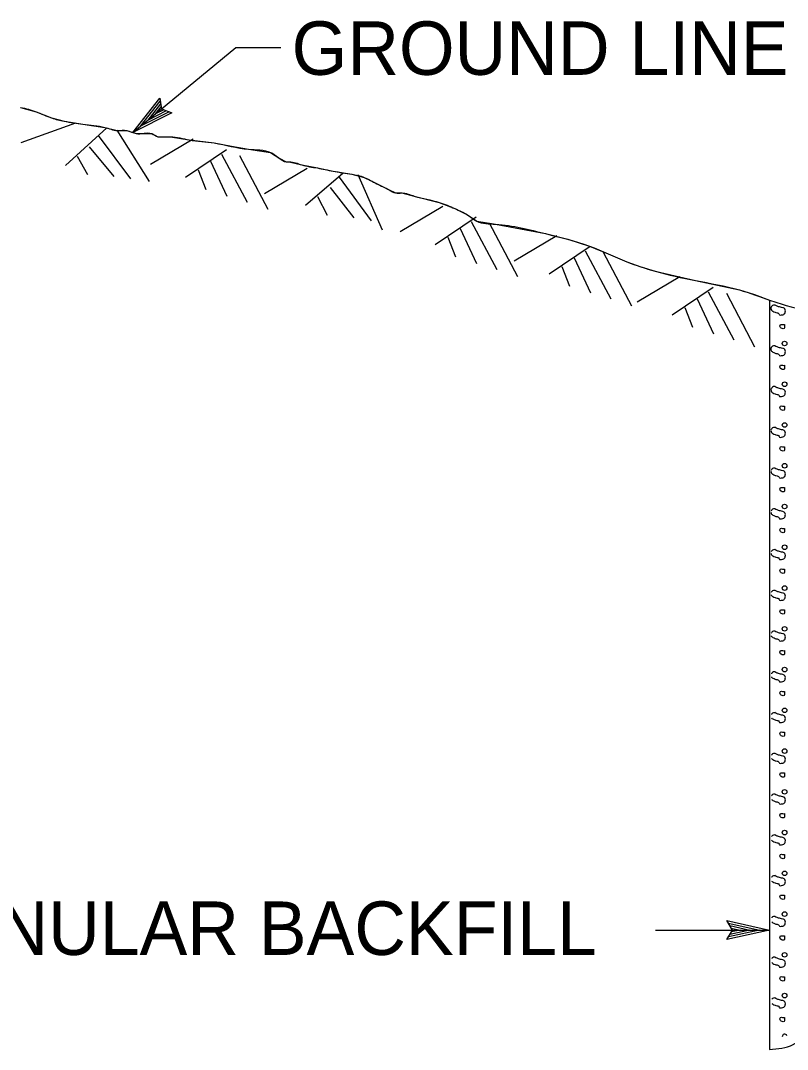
# Model space of a CAD drawing. Extents: x -894 to 866, y -476 to 714.
# Drawn here: x -645.7 to -538.2, y 144.3 to 288.6 of the extents above; entities that cross this region are included whole.
import ezdxf

# ---------------------------------------------------------------- set-up
doc = ezdxf.new("R2010")
doc.units = 0
for name, color, linetype in [('56 Stage 3 Anno', 7, 'Continuous'), ('57 Undefined', 7, 'Continuous'), ('59 Sndwall Anno', 7, 'Continuous'), ('60 Nongeo Data', 7, 'Continuous')]:
    doc.layers.add(name, color=color, linetype=linetype)

msp = doc.modelspace()

# ---------------------------------------------------------------- linework, layer by layer
at = {"layer": '56 Stage 3 Anno'}
for p, q in [((-629.9796, 272.885), (-615.5607, 284.8232)), ((-615.5607, 284.8232), (-609.2477, 284.8232)), ((-629.9796, 272.885), (-626.2064, 277.73580000000004)), ((-628.9103, 273.7748), (-626.1579, 277.30940000000004)), ((-626.2064, 277.73580000000004), (-626.2064, 277.73580000000004)), ((-626.2064, 277.73580000000004), (-625.9745, 276.20120000000003)), ((-624.5036, 275.6791), (-629.9796, 272.885)), ((-624.8973000000001, 275.8154), (-628.9162, 273.76460000000003)), ((-627.8501, 274.6453), (-626.0737, 276.9291)), ((-625.3068000000001, 275.9433), (-627.8501, 274.6453)), ((-626.7855000000001, 275.52520000000004), (-626.0253, 276.50280000000004)), ((-625.6635, 276.0976), (-626.7855000000001, 275.52520000000004)), ((-625.9745, 276.20120000000003), (-624.5036, 275.6791)), ((-624.5036, 275.6791), (-624.5036, 275.6791)), ((-629.9796, 272.885), (-629.9796, 272.885)), ((-545.9246, 161.0337), (-546.7246, 162.3735)), ((-546.7246, 162.3735), (-546.7246, 162.3735)), ((-546.7246, 162.3735), (-540.7246, 161.0337)), ((-546.5085, 162.0179), (-542.1046, 161.0345)), ((-546.2746000000001, 161.65810000000002), (-543.4876, 161.03570000000002)), ((-556.7145, 161.0337), (-540.7246, 161.0337)), ((-540.7246, 161.0337), (-546.725, 159.7038)), ((-546.7246, 159.7038), (-545.9246, 161.0337)), ((-542.116, 161.0302), (-546.49, 160.0628)), ((-543.4876, 161.03570000000002), (-546.3128, 160.40970000000002)), ((-546.0983, 161.3116), (-544.8691, 161.0368)), ((-544.8691, 161.0368), (-546.0778, 160.7691)), ((-540.7246, 161.0337), (-540.7246, 161.0337)), ((-546.7246, 159.7038), (-546.7246, 159.7038))]:
    msp.add_line(p, q, dxfattribs=at)
at = {"layer": '59 Sndwall Anno'}
for centre in [(-538.6220264084001, 243.3061329485001), (-538.6220264084001, 237.5893443821), (-538.6220264084001, 231.87255581569988), (-538.6220264084001, 226.15576724930017), (-538.6220264084001, 220.43897868290006), (-538.6220264084001, 214.72219011649995), (-538.6220264084001, 209.00540155009983), (-538.6220264084001, 203.28861298369972), (-538.6220264084001, 197.57182441729998), (-538.6220264084001, 191.85503585089987), (-538.6220264084001, 186.13824728450012), (-538.6220264084001, 180.4214587181), (-538.6220264084001, 174.7046701516999), (-538.6220264084001, 168.9878815852998), (-538.6220264084001, 163.27109301889988), (-538.6220264084001, 157.55430445250013), (-538.6220264084001, 151.83751588610002)]:
    msp.add_circle(centre, 0.32324534729602517, dxfattribs=at)
msp.add_arc((-538.6220264084001, 146.12072731970028), 0.32324534729602517, 18.227908333333335, 187.2325888888889, dxfattribs=at)
for points in [[(-539.9652, 248.6835), (-540.1806, 248.6835), (-540.3959, 248.5398), (-540.5396000000001, 248.32410000000002), (-540.4680000000001, 247.965), (-540.2522, 247.8213), (-539.9652, 247.6776), (-539.6778, 247.6056), (-539.4621000000001, 247.53390000000002), (-539.3184, 247.31820000000002), (-539.0313, 247.31820000000002), (-538.7439, 247.39020000000002), (-538.6002, 247.53390000000002), (-538.5286, 247.7493), (-538.5286, 248.03670000000002), (-538.6719, 248.25240000000002), (-538.8876, 248.32410000000002), (-539.1747, 248.39610000000002), (-539.4621000000001, 248.46820000000002), (-539.6778, 248.5398), (-539.9758, 248.6997)], [(-538.6187, 245.96110000000002), (-538.9061, 245.96110000000002), (-539.1935, 245.96110000000002), (-539.2656000000001, 245.7457), (-539.1935, 245.53), (-538.9782, 245.3863), (-538.6908000000001, 245.3863), (-538.6187, 245.67370000000003), (-538.6187, 245.88940000000002), (-538.6187, 245.96110000000002)], [(-539.9652, 242.9666), (-540.1806, 242.9666), (-540.3959, 242.8229), (-540.5396000000001, 242.60750000000002), (-540.4680000000001, 242.24810000000002), (-540.2522, 242.1044), (-539.9652, 241.9607), (-539.6778, 241.8887), (-539.4621000000001, 241.817), (-539.3184, 241.6013), (-539.0313, 241.6013), (-538.7439, 241.6733), (-538.6002, 241.817), (-538.5286, 242.0327), (-538.5286, 242.32010000000002), (-538.6719, 242.5355), (-538.8876, 242.60750000000002), (-539.1747, 242.6792), (-539.4621000000001, 242.75130000000001), (-539.6778, 242.8229), (-539.9758, 242.98270000000002)], [(-538.6187, 240.24460000000002), (-538.9061, 240.24460000000002), (-539.1935, 240.24460000000002), (-539.2656000000001, 240.02880000000002), (-539.1935, 239.81310000000002), (-538.9782, 239.66940000000002), (-538.6908000000001, 239.66940000000002), (-538.6187, 239.95680000000002), (-538.6187, 240.1725), (-538.6187, 240.24460000000002)], [(-539.9652, 237.2501), (-540.1806, 237.2501), (-540.3959, 237.1064), (-540.5349, 236.8973)], [(-540.5349, 236.8548), (-540.4680000000001, 236.5312), (-540.2522, 236.38750000000002), (-539.9652, 236.24380000000002), (-539.6778, 236.1721), (-539.4621000000001, 236.1001), (-539.3184, 235.8847), (-539.0313, 235.8847), (-538.7439, 235.9564), (-538.6002, 236.1001), (-538.5286, 236.31580000000002), (-538.5286, 236.60320000000002), (-538.6719, 236.81900000000002), (-538.8876, 236.8906), (-539.1747, 236.9627), (-539.4621000000001, 237.0343), (-539.6778, 237.1064), (-539.9758, 237.2662)], [(-538.6187, 234.5276), (-538.9061, 234.5276), (-539.1935, 234.5276), (-539.2656000000001, 234.3119), (-539.1935, 234.09650000000002), (-538.9782, 233.95280000000002), (-538.6908000000001, 233.95280000000002), (-538.6187, 234.24020000000002), (-538.6187, 234.4556), (-538.6187, 234.5276)], [(-539.9652, 231.53320000000002), (-540.1806, 231.53320000000002), (-540.3959, 231.3895), (-540.527, 231.193)], [(-540.5266, 231.1088), (-540.4680000000001, 230.81470000000002), (-540.2522, 230.67100000000002), (-539.9652, 230.52730000000003), (-539.6778, 230.45520000000002), (-539.4621000000001, 230.3836), (-539.3184, 230.1678), (-539.0313, 230.1678), (-538.7439, 230.2399), (-538.6002, 230.3836), (-538.5286, 230.59890000000001), (-538.5286, 230.8863), (-538.6719, 231.1021), (-538.8876, 231.17370000000003), (-539.1747, 231.2458), (-539.4621000000001, 231.31740000000002), (-539.6778, 231.3895), (-539.9758, 231.54930000000002)], [(-538.6187, 228.8107), (-538.9061, 228.8107), (-539.1935, 228.8107), (-539.2656000000001, 228.5954), (-539.1935, 228.3796), (-538.9782, 228.23590000000002), (-538.6908000000001, 228.23590000000002), (-538.6187, 228.5233), (-538.6187, 228.7391), (-538.6187, 228.8107)], [(-539.9652, 225.8162), (-540.1806, 225.8162), (-540.3959, 225.6725), (-540.5183000000001, 225.48870000000002)], [(-540.5183000000001, 225.3505), (-540.4680000000001, 225.0977), (-540.2522, 224.954), (-539.9652, 224.8103), (-539.6778, 224.7383), (-539.4621000000001, 224.66660000000002), (-539.3184, 224.45090000000002), (-539.0313, 224.45090000000002), (-538.7439, 224.52290000000002), (-538.6002, 224.66660000000002), (-538.5286, 224.88240000000002), (-538.5286, 225.1698), (-538.6719, 225.38510000000002), (-538.8876, 225.4572), (-539.1747, 225.52880000000002), (-539.4621000000001, 225.60090000000002), (-539.6778, 225.6725), (-539.9758, 225.8324)], [(-538.6187, 223.0942), (-538.9061, 223.0942), (-539.1935, 223.0942), (-539.2656000000001, 222.8785), (-539.1935, 222.6627), (-538.9782, 222.519), (-538.6908000000001, 222.519), (-538.6187, 222.80640000000002), (-538.6187, 223.0222), (-538.6187, 223.0942)], [(-539.9652, 220.0997), (-540.1806, 220.0997), (-540.3959, 219.95600000000002), (-540.5105, 219.7844)], [(-540.5101000000001, 219.5918), (-540.4680000000001, 219.38080000000002), (-540.2522, 219.2371), (-539.9652, 219.0934), (-539.6778, 219.0218), (-539.4621000000001, 218.9497), (-539.3184, 218.73440000000002), (-539.0313, 218.73440000000002), (-538.7439, 218.806), (-538.6002, 218.9497), (-538.5286, 219.1655), (-538.5286, 219.4529), (-538.6719, 219.6686), (-538.8876, 219.74030000000002), (-539.1747, 219.81230000000002), (-539.4621000000001, 219.88400000000001), (-539.6778, 219.95600000000002), (-539.9758, 220.1159)], [(-538.6187, 217.37730000000002), (-538.9061, 217.37730000000002), (-539.1935, 217.37730000000002), (-539.2656000000001, 217.16150000000002), (-539.1935, 216.9462), (-538.9782, 216.8025), (-538.6908000000001, 216.8025), (-538.6187, 217.0899), (-538.6187, 217.3052), (-538.6187, 217.37730000000002)], [(-539.9652, 214.3828), (-540.1806, 214.3828), (-540.3959, 214.2391), (-540.5022, 214.0797)], [(-540.5018, 213.8281), (-540.4680000000001, 213.6643), (-540.2522, 213.5206), (-539.9652, 213.3769), (-539.6778, 213.3049), (-539.4621000000001, 213.2332), (-539.3184, 213.0175), (-539.0313, 213.0175), (-538.7439, 213.08950000000002), (-538.6002, 213.2332), (-538.5286, 213.4486), (-538.5286, 213.73600000000002), (-538.6719, 213.95170000000002), (-538.8876, 214.0234), (-539.1747, 214.0954), (-539.4621000000001, 214.1671), (-539.6778, 214.2391), (-539.9758, 214.3989)], [(-538.6187, 211.6604), (-538.9061, 211.6604), (-539.1935, 211.6604), (-539.2656000000001, 211.44500000000002), (-539.1935, 211.22930000000002), (-538.9782, 211.0856), (-538.6908000000001, 211.0856), (-538.6187, 211.37300000000002), (-538.6187, 211.58870000000002), (-538.6187, 211.6604)], [(-539.9652, 208.66590000000002), (-540.1806, 208.66590000000002), (-540.3959, 208.5222), (-540.4939, 208.3753)], [(-540.4932, 208.0753), (-540.4680000000001, 207.94740000000002), (-540.2522, 207.80370000000002), (-539.9652, 207.66), (-539.6778, 207.58790000000002), (-539.4621000000001, 207.5163), (-539.3184, 207.3005), (-539.0313, 207.3005), (-538.7439, 207.3726), (-538.6002, 207.5163), (-538.5286, 207.732), (-538.5286, 208.01940000000002), (-538.6719, 208.2348), (-538.8876, 208.3068), (-539.1747, 208.3785), (-539.4621000000001, 208.4505), (-539.6778, 208.5222), (-539.9758, 208.68200000000002)], [(-538.6187, 205.9438), (-538.9061, 205.9438), (-539.1935, 205.9438), (-539.2656000000001, 205.7281), (-539.1935, 205.5123), (-538.9782, 205.36860000000001), (-538.6908000000001, 205.36860000000001), (-538.6187, 205.656), (-538.6187, 205.8718), (-538.6187, 205.9438)], [(-539.9652, 202.949), (-540.1806, 202.949), (-540.3959, 202.8057), (-540.4857000000001, 202.67100000000002)], [(-540.4849, 202.3167), (-540.4680000000001, 202.2305), (-540.2522, 202.0868), (-539.9652, 201.94310000000002), (-539.6778, 201.87140000000002), (-539.4621000000001, 201.79940000000002), (-539.3184, 201.584), (-539.0313, 201.584), (-538.7439, 201.6557), (-538.6002, 201.79940000000002), (-538.5286, 202.01510000000002), (-538.5286, 202.3025), (-538.6719, 202.5183), (-538.8876, 202.5899), (-539.1747, 202.662), (-539.4621000000001, 202.7336), (-539.6778, 202.8057), (-539.9758, 202.96550000000002)], [(-538.6187, 200.2269), (-538.9061, 200.2269), (-539.1935, 200.2269), (-539.2656000000001, 200.0112), (-539.1935, 199.7958), (-538.9782, 199.65210000000002), (-538.6908000000001, 199.65210000000002), (-538.6187, 199.9395), (-538.6187, 200.1549), (-538.6187, 200.2269)], [(-539.9652, 197.2324), (-540.1806, 197.2324), (-540.3959, 197.08870000000002), (-540.4774, 196.9667)], [(-540.4766000000001, 196.54070000000002), (-540.4680000000001, 196.5139), (-540.2522, 196.3702), (-539.9652, 196.22650000000002), (-539.6778, 196.1545), (-539.4621000000001, 196.08280000000002), (-539.3184, 195.86710000000002), (-539.0313, 195.86710000000002), (-538.7439, 195.9391), (-538.6002, 196.08280000000002), (-538.5286, 196.2982), (-538.5286, 196.5856), (-538.6719, 196.8013), (-538.8876, 196.87300000000002), (-539.1747, 196.94500000000002), (-539.4621000000001, 197.01670000000001), (-539.6778, 197.08870000000002), (-539.9758, 197.2486)], [(-538.6187, 194.51000000000002), (-538.9061, 194.51000000000002), (-539.1935, 194.51000000000002), (-539.2656000000001, 194.2947), (-539.1935, 194.0789), (-538.9782, 193.9352), (-538.6908000000001, 193.9352), (-538.6187, 194.2226), (-538.6187, 194.4384), (-538.6187, 194.51000000000002)], [(-539.9652, 191.5155), (-540.1806, 191.5155), (-540.3959, 191.3718), (-540.4691, 191.2624)], [(-540.4683, 190.7998), (-540.4680000000001, 190.797), (-540.2522, 190.6533), (-539.9652, 190.5096), (-539.6778, 190.4376), (-539.4621000000001, 190.3659), (-539.3184, 190.1502), (-539.0313, 190.1502), (-538.7439, 190.22220000000002), (-538.6002, 190.3659), (-538.5286, 190.5817), (-538.5286, 190.8691), (-538.6719, 191.08440000000002), (-538.8876, 191.15650000000002), (-539.1747, 191.2281), (-539.4621000000001, 191.30020000000002), (-539.6778, 191.3718), (-539.9758, 191.5317)], [(-538.6187, 188.79350000000002), (-538.9061, 188.79350000000002), (-539.1935, 188.79350000000002), (-539.2656000000001, 188.57770000000002), (-539.1935, 188.36200000000002), (-538.9782, 188.2183), (-538.6908000000001, 188.2183), (-538.6187, 188.50570000000002), (-538.6187, 188.72140000000002), (-538.6187, 188.79350000000002)], [(-539.9652, 185.79860000000002), (-540.1806, 185.79860000000002), (-540.3959, 185.6549), (-540.4609, 185.5577)], [(-540.4601, 185.07500000000002), (-540.2522, 184.93640000000002), (-539.9652, 184.7927), (-539.6778, 184.7211), (-539.4621000000001, 184.649), (-539.3184, 184.43370000000002), (-539.0313, 184.43370000000002), (-538.7439, 184.5053), (-538.6002, 184.649), (-538.5286, 184.8648), (-538.5286, 185.15220000000002), (-538.6719, 185.3675), (-538.8876, 185.4396), (-539.1747, 185.5112), (-539.4621000000001, 185.5833), (-539.6778, 185.6549), (-539.9758, 185.8151)], [(-538.6187, 183.0766), (-538.9061, 183.0766), (-539.1935, 183.0766), (-539.2656000000001, 182.8608), (-539.1935, 182.6455), (-538.9782, 182.5018), (-538.6908000000001, 182.5018), (-538.6187, 182.78920000000002), (-538.6187, 183.0045), (-538.6187, 183.0766)], [(-539.9652, 180.0821), (-540.1806, 180.0821), (-540.3959, 179.9384), (-540.4526000000001, 179.85330000000002)], [(-540.4518, 179.3526), (-540.2522, 179.2199), (-539.9652, 179.0762), (-539.6778, 179.00410000000002), (-539.4621000000001, 178.9325), (-539.3184, 178.7167), (-539.0313, 178.7167), (-538.7439, 178.7888), (-538.6002, 178.9325), (-538.5286, 179.14780000000002), (-538.5286, 179.4352), (-538.6719, 179.651), (-538.8876, 179.7226), (-539.1747, 179.7947), (-539.4621000000001, 179.8663), (-539.6778, 179.9384), (-539.9758, 180.09820000000002)], [(-538.6187, 177.3596), (-538.9061, 177.3596), (-539.1935, 177.3596), (-539.2656000000001, 177.14430000000002), (-539.1935, 176.9285), (-538.9782, 176.78480000000002), (-538.6908000000001, 176.78480000000002), (-538.6187, 177.0722), (-538.6187, 177.288), (-538.6187, 177.3596)], [(-539.9652, 174.36520000000002), (-540.1806, 174.36520000000002), (-540.3959, 174.22150000000002), (-540.4443, 174.149)], [(-540.4435, 173.6305), (-540.2522, 173.50300000000001), (-539.9652, 173.35930000000002), (-539.6778, 173.2872), (-539.4621000000001, 173.2156), (-539.3184, 172.99980000000002), (-539.0313, 172.99980000000002), (-538.7439, 173.0719), (-538.6002, 173.2156), (-538.5286, 173.43130000000002), (-538.5286, 173.7187), (-538.6719, 173.9341), (-538.8876, 174.0061), (-539.1747, 174.0778), (-539.4621000000001, 174.1498), (-539.6778, 174.22150000000002), (-539.9758, 174.3813)], [(-538.6187, 171.64270000000002), (-538.9061, 171.64270000000002), (-539.1935, 171.64270000000002), (-539.2656000000001, 171.4274), (-539.1935, 171.2116), (-538.9782, 171.0679), (-538.6908000000001, 171.0679), (-538.6187, 171.3553), (-538.6187, 171.5711), (-538.6187, 171.64270000000002)], [(-539.9652, 168.6482), (-540.1806, 168.6482), (-540.3959, 168.5045), (-540.4361, 168.4447)], [(-540.4353, 167.90810000000002), (-540.2522, 167.786), (-539.9652, 167.6423), (-539.6778, 167.57070000000002), (-539.4621000000001, 167.4986), (-539.3184, 167.2833), (-539.0313, 167.2833), (-538.7439, 167.35490000000001), (-538.6002, 167.4986), (-538.5286, 167.7144), (-538.5286, 168.0018), (-538.6719, 168.21710000000002), (-538.8876, 168.2892), (-539.1747, 168.3608), (-539.4621000000001, 168.43290000000002), (-539.6778, 168.5045), (-539.9758, 168.6648)], [(-538.6187, 165.9262), (-538.9061, 165.9262), (-539.1935, 165.9262), (-539.2656000000001, 165.7105), (-539.1935, 165.4951), (-538.9782, 165.3514), (-538.6908000000001, 165.3514), (-538.6187, 165.6388), (-538.6187, 165.85420000000002), (-538.6187, 165.9262)], [(-539.9652, 162.9317), (-540.1806, 162.9317), (-540.3959, 162.788), (-540.4278, 162.74)], [(-540.427, 162.1857), (-540.2522, 162.0695), (-539.9652, 161.9258), (-539.6778, 161.8538), (-539.4621000000001, 161.7821), (-539.3184, 161.56640000000002), (-539.0313, 161.56640000000002), (-538.7439, 161.63840000000002), (-538.6002, 161.7821), (-538.5286, 161.9975), (-538.5286, 162.28490000000002), (-538.6719, 162.50060000000002), (-538.8876, 162.5723), (-539.1747, 162.64430000000002), (-539.4621000000001, 162.716), (-539.6778, 162.788), (-539.9758, 162.9479)], [(-538.6187, 160.2093), (-538.9061, 160.2093), (-539.1935, 160.2093), (-539.2656000000001, 159.9939), (-539.1935, 159.7782), (-538.9782, 159.6345), (-538.6908000000001, 159.6345), (-538.6187, 159.9219), (-538.6187, 160.13760000000002), (-538.6187, 160.2093)], [(-539.9652, 157.2148), (-540.1806, 157.2148), (-540.3959, 157.0711), (-540.4195, 157.03570000000002)], [(-540.4187000000001, 156.4636), (-540.2522, 156.3526), (-539.9652, 156.2089), (-539.6778, 156.1369), (-539.4621000000001, 156.0652), (-539.3184, 155.8495), (-539.0313, 155.8495), (-538.7439, 155.9215), (-538.6002, 156.0652), (-538.5286, 156.281), (-538.5286, 156.5684), (-538.6719, 156.7837), (-538.8876, 156.85580000000002), (-539.1747, 156.9274), (-539.4621000000001, 156.9995), (-539.6778, 157.0711), (-539.9758, 157.23090000000002)], [(-538.6187, 154.4924), (-538.9061, 154.4924), (-539.1935, 154.4924), (-539.2656000000001, 154.27700000000002), (-539.1935, 154.06130000000002), (-538.9782, 153.91760000000002), (-538.6908000000001, 153.91760000000002), (-538.6187, 154.205), (-538.6187, 154.4207), (-538.6187, 154.4924)], [(-539.9652, 151.49790000000002), (-540.1806, 151.49790000000002), (-540.3959, 151.35420000000002), (-540.4113, 151.3314)], [(-540.4105000000001, 150.74120000000002), (-540.2522, 150.6357), (-539.9652, 150.49200000000002), (-539.6778, 150.4203), (-539.4621000000001, 150.3483), (-539.3184, 150.1329), (-539.0313, 150.1329), (-538.7439, 150.2046), (-538.6002, 150.3483), (-538.5286, 150.56400000000002), (-538.5286, 150.8514), (-538.6719, 151.0668), (-538.8876, 151.1388), (-539.1747, 151.2105), (-539.4621000000001, 151.2825), (-539.6778, 151.35420000000002), (-539.9758, 151.5144)], [(-538.6187, 148.7758), (-538.9061, 148.7758), (-539.1935, 148.7758), (-539.2656000000001, 148.5601), (-539.1935, 148.34470000000002), (-538.9782, 148.201), (-538.6908000000001, 148.201), (-538.6187, 148.4884), (-538.6187, 148.7038), (-538.6187, 148.7758)]]:
    msp.add_spline(points, degree=3, dxfattribs=at)
at = {"layer": '60 Nongeo Data'}
for p, q in [((-638.0107, 274.22360000000003), (-645.6803, 271.45390000000003)), ((-633.6209, 273.563), (-639.4079, 268.28270000000003)), ((-632.2083, 273.2343), (-627.6918000000001, 266.0319)), ((-634.8536, 272.49490000000003), (-630.3335000000001, 266.3847)), ((-621.5359000000001, 271.9748), (-627.5075, 268.4166)), ((-636.0922, 270.89140000000003), (-632.6426, 266.7126)), ((-616.8493000000001, 270.44800000000004), (-622.6052000000001, 266.59020000000004)), ((-637.8044, 269.6012), (-636.3315, 267.0201)), ((-619.1217, 268.865), (-616.8139, 263.9626)), ((-617.5564, 269.8441), (-613.9804, 263.1378)), ((-615.0147000000001, 269.6583), (-611.0568000000001, 262.1343)), ((-620.8237, 267.6555), (-619.7509, 264.8843)), ((-605.556, 267.8638), (-611.5277, 264.3059)), ((-600.4934000000001, 267.17400000000004), (-605.7603, 262.6709)), ((-598.4655, 267.0185), (-595.0127, 259.2496)), ((-601.0737, 266.6236), (-596.5541000000001, 260.5134)), ((-602.3395, 265.1772), (-598.9879000000001, 260.91970000000003)), ((-604.1151, 263.937), (-602.7265, 261.3099)), ((-586.5324, 262.5347), (-592.5041, 258.9768)), ((-581.8458, 261.0079), (-587.6017, 257.15000000000003)), ((-582.5529, 260.404), (-578.9769, 253.69770000000003)), ((-580.0112, 260.2185), (-576.0533, 252.69410000000002)), ((-584.1183, 259.4252), (-581.8104000000001, 254.52290000000002)), ((-570.5525, 258.4237), (-576.5242000000001, 254.8658)), ((-585.8202, 258.2154), (-584.7474000000001, 255.4445)), ((-565.8659, 256.8969), (-571.6218, 253.0394)), ((-566.573, 256.2933), (-562.9970000000001, 249.5867)), ((-564.0313, 256.1075), (-560.0734, 248.58350000000002)), ((-569.8403000000001, 254.1048), (-568.7675, 251.33350000000002)), ((-568.1384, 255.3142), (-565.8305, 250.4119)), ((-553.2986000000001, 252.6729), (-559.2703, 249.115)), ((-548.6120000000001, 251.14610000000002), (-554.3679000000001, 247.28820000000002)), ((-549.3191, 250.5422), (-545.7431, 243.8359)), ((-546.7774000000001, 250.35670000000002), (-542.8195000000001, 242.8324)), ((-552.5864, 248.3536), (-551.5136, 245.58270000000002)), ((-550.8845, 249.5634), (-548.5766, 244.6611)), ((-540.7246, 249.37800000000001), (-540.7246, 144.29240000000001))]:
    msp.add_line(p, q, dxfattribs=at)
msp.add_lwpolyline([(-645.7174, 276.426), (-643.5579, 275.81260000000003), (-641.3666000000001, 274.9354), (-639.6134000000001, 274.4972), (-636.9843000000001, 274.0587), (-633.9166, 273.6205), (-632.1634, 273.18190000000004), (-630.8489000000001, 273.18190000000004), (-629.5339, 272.74330000000003), (-627.3430000000001, 272.74330000000003), (-626.4662000000001, 272.30510000000004), (-625.5898000000001, 272.30510000000004), (-625.1516, 272.30510000000004), (-624.7135000000001, 272.30510000000004), (-622.0839000000001, 271.86650000000003), (-618.578, 271.428), (-616.1654, 271.0032), (-613.7576, 270.5512), (-610.6899000000001, 270.113), (-609.3749, 269.23580000000004), (-608.4985, 268.7977), (-608.0603, 268.7977), (-606.3072000000001, 268.3591), (-604.1163, 267.9205), (-601.9249, 267.4823), (-599.2954, 267.0437), (-597.5426, 266.6055), (-596.6659000000001, 266.16700000000003), (-594.9131, 265.2902), (-594.0364000000001, 264.8516), (-593.1600000000001, 264.413), (-592.2836, 264.413), (-590.5305000000001, 263.9748), (-587.0246000000001, 263.09770000000003), (-584.8336, 262.22090000000003), (-583.0805, 261.3441), (-581.7659, 260.4674), (-579.1364, 260.0288), (-575.6285, 259.387), (-572.1246, 258.71340000000004), (-569.0273000000001, 257.9477), (-565.9892, 256.9599), (-563.3557000000001, 255.8709), (-560.7301, 254.7674), (-558.7754, 254.0548), (-556.7860000000001, 253.4524), (-553.9408000000001, 252.77720000000002), (-551.0892, 252.1371), (-548.0164, 251.5052), (-544.9538, 250.82170000000002), (-542.8211, 250.15480000000002), (-540.7246, 249.37800000000001)], dxfattribs=at)
for points in [[(-645.7174, 276.426), (-643.5579, 275.81260000000003), (-641.3666000000001, 274.9354), (-639.6134000000001, 274.4972), (-636.9843000000001, 274.0587), (-633.9166, 273.6205), (-632.1634, 273.18190000000004), (-630.8489000000001, 273.18190000000004), (-629.5339, 272.74330000000003), (-627.3430000000001, 272.74330000000003), (-626.4662000000001, 272.30510000000004), (-625.5898000000001, 272.30510000000004), (-625.1516, 272.30510000000004), (-624.7135000000001, 272.30510000000004), (-622.0839000000001, 271.86650000000003), (-618.578, 271.428), (-613.7576, 270.5512), (-610.6899000000001, 270.113), (-609.3749, 269.23580000000004), (-608.4985, 268.7977), (-608.0603, 268.7977), (-606.3072000000001, 268.3591), (-604.1163, 267.9205), (-601.9249, 267.4823), (-599.2954, 267.0437), (-597.5426, 266.6055), (-596.6659000000001, 266.16700000000003), (-594.9131, 265.2902), (-594.0364000000001, 264.8516), (-593.1600000000001, 264.413), (-592.2836, 264.413), (-590.5305000000001, 263.9748), (-587.0246000000001, 263.09770000000003), (-584.8336, 262.22090000000003), (-583.0805, 261.3441), (-581.7659, 260.4674), (-579.1364, 260.0288), (-572.1246, 258.71340000000004), (-565.9892, 256.9599), (-560.7301, 254.7674), (-556.7860000000001, 253.4524), (-551.0892, 252.1371), (-544.9538, 250.82170000000002), (-540.7246, 249.37800000000001)], [(-540.7246, 249.37800000000001), (-538.3802000000001, 248.6296), (-532.6829, 247.3142), (-529.7282, 246.6823)], [(-540.7246, 144.29240000000001), (-537.4317, 144.9999), (-537.0782, 145.1766), (-536.6361, 145.2652), (-536.2821, 145.3534), (-536.0168, 145.442), (-535.7514, 145.442), (-535.2211, 145.53060000000002), (-534.7786, 145.53060000000002), (-534.4251, 145.53060000000002), (-534.0715, 145.53060000000002), (-533.2754, 145.53060000000002), (-532.568, 145.442), (-532.3026, 145.3534), (-531.5066, 145.2652), (-531.153, 145.1766), (-530.8877, 145.0881), (-530.4455, 144.9999), (-529.9148, 144.8227), (-529.5609000000001, 144.7341), (-529.2959000000001, 144.6459), (-529.0306, 144.6459), (-528.7652, 144.6459), (-528.4113, 144.5574), (-528.0577000000001, 144.5574), (-527.7924, 144.46880000000002), (-527.0849000000001, 144.46880000000002), (-526.2888, 144.46880000000002), (-525.4046000000001, 144.46880000000002), (-524.8739, 144.3802), (-524.4318000000001, 144.3802), (-523.8129, 144.3802), (-523.1054, 144.3802), (-522.7515000000001, 144.3802), (-522.3093, 144.3802), (-521.6904000000001, 144.3802), (-521.2483, 144.3802), (-520.8944, 144.3802), (-520.4522000000001, 144.46880000000002), (-519.9215, 144.5574), (-519.3026, 144.7341), (-518.7719000000001, 144.8227), (-518.2412, 144.9999), (-517.5337000000001, 145.0881), (-516.8263000000001, 145.2652), (-516.5609000000001, 145.2652), (-516.1188000000001, 145.3534), (-515.7652, 145.3534), (-515.4999, 145.3534), (-514.9692, 145.3534), (-514.4385, 145.3534), (-514.0849000000001, 145.3534), (-513.8196, 145.3534), (-513.4656, 145.3534), (-512.8468, 145.2652), (-512.2279, 145.1766), (-511.87390000000005, 145.0881), (-511.4318, 144.9999), (-510.8125, 144.9113), (-510.2271, 144.7589)]]:
    msp.add_spline(points, degree=3, dxfattribs=at)

# ---------------------------------------------------------------- texts
at = {"layer": '57 Undefined'}
for s, p in [('GROUND LINE', (-607.7227, 280.985)), ('GRANULAR BACKFILL', (-670.8372, 157.5435))]:
    msp.add_text(s, height=7.499985000000001, dxfattribs=at).set_placement(p)

doc.saveas('drawing.dxf')
